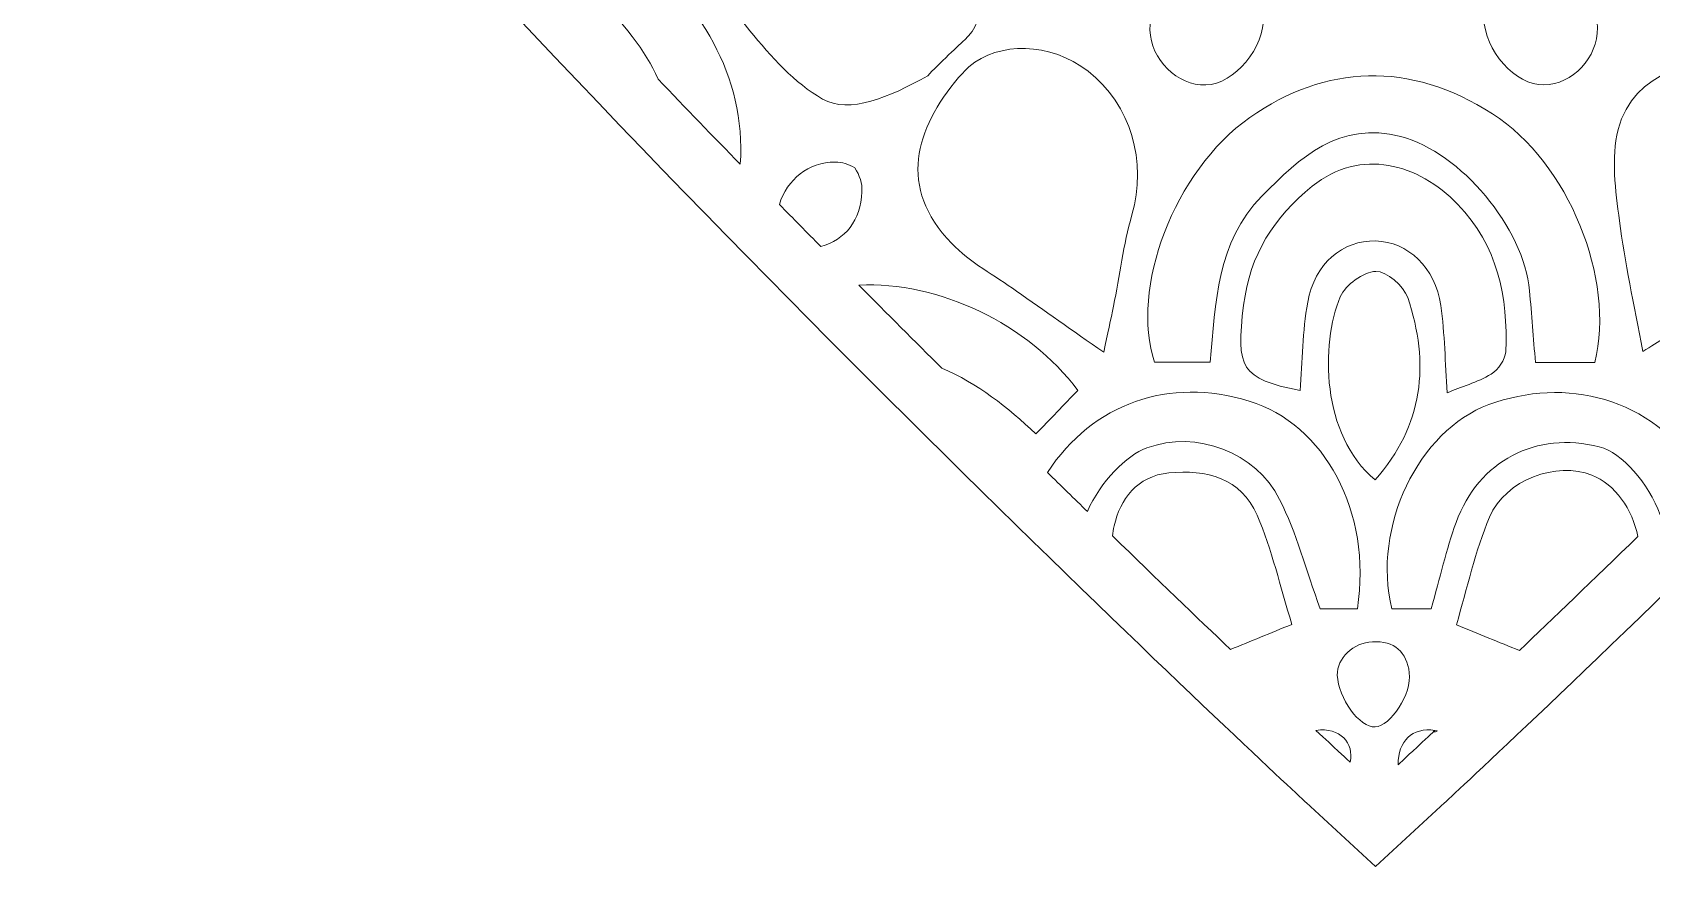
# Model space of a CAD drawing. Extents: x 49 to 10099, y -910 to -90.
# Drawn here: x 2337 to 2881, y -908 to -628 of the extents above; entities that cross this region are included whole.
import ezdxf

# ---------------------------------------------------------------- set-up
doc = ezdxf.new("R2010")
doc.units = 0
doc.header["$MEASUREMENT"] = 0
doc.layers.add('Layer 1', color=7, linetype='Continuous')

# ---------------------------------------------------------------- blocks, each defined once
blk = doc.blocks.new('block 2')
at = {"layer": 'Layer 1', "lineweight": 0}
for points, knots in [([(3211.48, -226.33), (3193.85, -186.9), (3166.75, -153.49), (3133.11, -129.71), (3098.04, -104.91), (3057.53, -91.8), (3015.95, -91.8), (2968.05, -91.8), (2920.03, -109.39), (2877.06, -142.66), (2844.36, -167.98), (2814.49, -202.19), (2788, -244.61), (2761.52, -202.2), (2731.66, -168), (2698.95, -142.67), (2655.98, -109.4), (2607.95, -91.81), (2560.04, -91.8), (2518.47, -91.8), (2477.96, -104.91), (2442.9, -129.69), (2409.25, -153.47), (2382.15, -186.88), (2364.52, -226.31), (2343.14, -274.13), (2336.87, -327.84), (2346.41, -381.63), (2356.97, -441.15), (2385.77, -497.53), (2432, -549.22), (2585.89, -721.22), (2762.96, -885.08), (2764.74, -886.72), (2764.74, -886.72), (2788.01, -908.2), (2788.01, -908.2), (2788.01, -908.2), (2811.28, -886.71), (2811.28, -886.71), (2813.05, -885.08), (2990.13, -721.22), (3144.01, -549.22), (3182.92, -505.72), (3209.48, -458.9), (3223.2, -409.67), (3223.21, -409.68), (3223.21, -409.68), (3223.22, -409.68), (3223.22, -409.66), (3223.22, -409.65), (3223.21, -409.63), (3225.79, -400.39), (3227.92, -391.06), (3229.59, -381.65), (3239.12, -327.86), (3232.86, -274.15), (3211.48, -226.33)], [0, 0, 0, 0, 1, 1, 1, 2, 2, 2, 3, 3, 3, 4, 4, 4, 5, 5, 5, 6, 6, 6, 7, 7, 7, 8, 8, 8, 9, 9, 9, 10, 10, 10, 11, 11, 11, 12, 12, 12, 13, 13, 13, 14, 14, 14, 15, 15, 15, 16, 16, 16, 17, 17, 17, 18, 18, 18, 19, 19, 19, 19]), ([(2552.23, -590.63), (2560.71, -588.94), (2566.84, -587.58), (2573.01, -586.54), (2587.21, -584.13), (2601.4, -580.16), (2615.65, -579.93), (2644.93, -579.46), (2665.87, -616.75), (2649.94, -630.65), (2648.95, -631.52), (2640.86, -639.11), (2637.6, -642.63), (2624.57, -649.93), (2611.32, -655.53), (2602.32, -650.47), (2592.84, -645.14), (2584.94, -636.16), (2577.91, -627.55), (2569.01, -616.65), (2561.71, -604.44), (2552.23, -590.63)], [0, 0, 0, 0, 1, 1, 1, 2, 2, 2, 3, 3, 3, 4, 4, 4, 5, 5, 5, 6, 6, 6, 7, 7, 7, 7]), ([(2574.66, -672.37), (2565.54, -663.01), (2556.32, -653.46), (2547.02, -643.75), (2542.78, -633.94), (2535.81, -625.69), (2523.91, -612.87), (2528.79, -607.88), (2533.28, -603.3), (2538.38, -598.08), (2560.77, -618.75), (2576.58, -641.99), (2574.66, -672.37)], [0, 0, 0, 0, 1, 1, 1, 2, 2, 2, 3, 3, 3, 4, 4, 4, 4]), ([(2730.04, -607.85), (2740.36, -607.85), (2750.21, -614.86), (2750.44, -622.38), (2750.78, -633.25), (2740.64, -645.44), (2731.01, -645.73), (2721.47, -646.02), (2712.47, -637.13), (2712.26, -627.22), (2712.07, -617.51), (2720.94, -607.84), (2730.04, -607.85)], [0, 0, 0, 0, 1, 1, 1, 2, 2, 2, 3, 3, 3, 4, 4, 4, 4]), ([(2845.18, -607.85), (2853.8, -607.92), (2862.46, -617.22), (2862.57, -626.52), (2862.69, -636.56), (2854.27, -645.54), (2844.55, -645.72), (2834.99, -645.9), (2824.63, -634.26), (2824.37, -623.05), (2824.19, -615.28), (2834.47, -607.77), (2845.18, -607.85)], [0, 0, 0, 0, 1, 1, 1, 2, 2, 2, 3, 3, 3, 4, 4, 4, 4]), ([(2706.2, -689.36), (2703.33, -699.35), (2702.05, -709.79), (2700, -720.01), (2699.1, -724.55), (2698.08, -729.07), (2696.71, -735.47), (2686.12, -728.04), (2676.75, -721.55), (2667.45, -714.95), (2660.08, -709.73), (2651.84, -705.32), (2645.66, -698.93), (2627.37, -680.02), (2633.46, -660.67), (2647.94, -643.22), (2647.94, -643.22), (2651.4, -639.6), (2651.4, -639.6), (2661.56, -631.15), (2678.75, -631.22), (2691.45, -641.11), (2705.92, -652.39), (2711.33, -671.43), (2706.2, -689.36)], [0, 0, 0, 0, 1, 1, 1, 2, 2, 2, 3, 3, 3, 4, 4, 4, 5, 5, 5, 6, 6, 6, 7, 7, 7, 8, 8, 8, 8]), ([(2796.54, -663.07), (2775.83, -657.66), (2762.69, -670.05), (2749.87, -683.05), (2734.59, -698.55), (2734.32, -718.7), (2732.53, -738.83), (2732.53, -738.83), (2713.8, -738.83), (2713.8, -738.83), (2705.56, -714.35), (2720.22, -674.56), (2745.81, -656.67), (2771.26, -638.88), (2799.35, -637.47), (2827.35, -655.44), (2852.85, -671.81), (2868.64, -710.91), (2861.66, -738.88), (2861.66, -738.88), (2841.73, -738.88), (2841.73, -738.88), (2841.06, -730.73), (2840.46, -722.78), (2839.75, -714.84), (2837.85, -693.7), (2816.66, -668.32), (2796.54, -663.07)], [0, 0, 0, 0, 1, 1, 1, 2, 2, 2, 3, 3, 3, 4, 4, 4, 5, 5, 5, 6, 6, 6, 7, 7, 7, 8, 8, 8, 9, 9, 9, 9]), ([(2869.52, -660.73), (2874.77, -640.57), (2895.3, -637.11), (2913.08, -637.93), (2915.67, -638.05), (2924.01, -644.62), (2930.23, -650.11), (2935.65, -654.89), (2939.37, -656.32), (2940.37, -663.47), (2940.38, -663.52), (2940.38, -663.56), (2940.39, -663.61), (2943.04, -683.16), (2933.66, -699.97), (2915.96, -709.73), (2907.12, -714.61), (2899.25, -721.21), (2890.87, -726.94), (2887.31, -729.38), (2883.58, -731.58), (2877.76, -735.26), (2874.81, -719.08), (2871.68, -705.28), (2869.94, -691.3), (2868.69, -681.19), (2867.04, -670.26), (2869.52, -660.73)], [0, 0, 0, 0, 1, 1, 1, 2, 2, 2, 3, 3, 3, 4, 4, 4, 5, 5, 5, 6, 6, 6, 7, 7, 7, 8, 8, 8, 9, 9, 9, 9]), ([(2788.05, -698.09), (2777.04, -697.83), (2767.55, -705.7), (2765.23, -718.69), (2763.49, -728.45), (2763.45, -738.51), (2762.66, -748.32), (2742.74, -744.35), (2741.07, -740.83), (2743.72, -719.64), (2745.85, -702.63), (2753.93, -690.12), (2766.78, -679.76), (2783.12, -666.59), (2802.47, -672.24), (2815.6, -685.78), (2829.04, -699.66), (2832.6, -716.87), (2831.75, -735.32), (2831.62, -737.94), (2829.25, -741.43), (2826.91, -742.8), (2822.15, -745.58), (2816.71, -747.19), (2812.08, -749.07), (2811.39, -739.04), (2811.28, -729.34), (2809.94, -719.82), (2808.13, -707.02), (2798.88, -698.35), (2788.05, -698.09)], [0, 0, 0, 0, 1, 1, 1, 2, 2, 2, 3, 3, 3, 4, 4, 4, 5, 5, 5, 6, 6, 6, 7, 7, 7, 8, 8, 8, 9, 9, 9, 10, 10, 10, 10]), ([(2601.67, -699.96), (2597.08, -695.3), (2592.46, -690.6), (2587.79, -685.83), (2590.34, -677.45), (2597.57, -671.66), (2606.54, -671.61), (2608.82, -671.59), (2611.06, -672.32), (2613.13, -673.57), (2613.13, -673.57), (2613.17, -673.54), (2613.17, -673.54), (2613.17, -673.54), (2613.14, -673.57), (2613.14, -673.57), (2614.75, -676.04), (2615.65, -678.81), (2615.52, -681.64), (2615.11, -691.17), (2609.96, -697.75), (2601.67, -699.96)], [0, 0, 0, 0, 1, 1, 1, 2, 2, 2, 3, 3, 3, 4, 4, 4, 5, 5, 5, 6, 6, 6, 7, 7, 7, 7]), ([(2642.36, -740.83), (2633.33, -731.85), (2624.03, -722.54), (2614.51, -712.94), (2640.85, -711.54), (2671.6, -725.99), (2688.01, -748.3), (2683.34, -753.15), (2678.74, -757.94), (2673.95, -762.92), (2664.4, -753.89), (2654.34, -745.96), (2642.36, -740.83)], [0, 0, 0, 0, 1, 1, 1, 2, 2, 2, 3, 3, 3, 4, 4, 4, 4]), ([(2787.85, -778.37), (2769.73, -763.02), (2769.55, -732.84), (2776.18, -716.87), (2777.85, -712.84), (2783.93, -708.51), (2788.15, -708.34), (2791.69, -708.19), (2797.49, -713.21), (2798.82, -717.11), (2806.34, -739.28), (2804.09, -760.16), (2787.85, -778.37)], [0, 0, 0, 0, 1, 1, 1, 2, 2, 2, 3, 3, 3, 4, 4, 4, 4]), ([(2755.81, -784.89), (2747.74, -768.97), (2727.88, -761.5), (2711.16, -767.62), (2704.43, -770.08), (2695.67, -778.93), (2691.23, -788.94), (2686.87, -784.7), (2682.39, -780.33), (2677.8, -775.83), (2693.14, -752.59), (2718.68, -743.68), (2745.55, -751.86), (2770.83, -759.56), (2786.96, -789.04), (2781.92, -821.59), (2781.92, -821.59), (2769.43, -821.59), (2769.43, -821.59), (2764.7, -808.56), (2761.49, -796.1), (2755.81, -784.89)], [0, 0, 0, 0, 1, 1, 1, 2, 2, 2, 3, 3, 3, 4, 4, 4, 5, 5, 5, 6, 6, 6, 7, 7, 7, 7]), ([(2883.65, -790.05), (2879.53, -779.44), (2871.03, -769.26), (2863.18, -767.26), (2842.02, -761.86), (2822.65, -771.84), (2815.09, -792.65), (2811.8, -801.72), (2809.68, -811.22), (2806.72, -821.59), (2806.72, -821.59), (2793.45, -821.59), (2793.45, -821.59), (2786.85, -794.18), (2802.44, -761.75), (2826.07, -753.08), (2851.7, -743.67), (2880.53, -750.19), (2897.6, -776.42), (2892.83, -781.1), (2888.17, -785.65), (2883.65, -790.05)], [0, 0, 0, 0, 1, 1, 1, 2, 2, 2, 3, 3, 3, 4, 4, 4, 5, 5, 5, 6, 6, 6, 7, 7, 7, 7]), ([(2836.34, -835.63), (2829.57, -832.88), (2822.67, -830.08), (2815.17, -827.04), (2818.84, -814.77), (2821.42, -802.32), (2826.32, -790.85), (2831.73, -778.18), (2848.78, -772.08), (2860.72, -776.76), (2868.43, -779.78), (2874.4, -788.21), (2876.12, -797.37), (2861.05, -812), (2847.63, -824.87), (2836.34, -835.63)], [0, 0, 0, 0, 1, 1, 1, 2, 2, 2, 3, 3, 3, 4, 4, 4, 5, 5, 5, 5]), ([(2739.33, -835.3), (2728.06, -824.56), (2714.69, -811.73), (2699.68, -797.17), (2699.82, -796.03), (2699.99, -794.9), (2700.23, -793.82), (2702.15, -784.89), (2708, -777.05), (2718.56, -775.99), (2731.19, -774.73), (2742.87, -777.71), (2748.26, -790.22), (2753.23, -801.73), (2756, -814.2), (2759.93, -826.86), (2752.75, -829.8), (2745.99, -832.57), (2739.33, -835.3)], [0, 0, 0, 0, 1, 1, 1, 2, 2, 2, 3, 3, 3, 4, 4, 4, 5, 5, 5, 6, 6, 6, 6]), ([(2787.9, -861.29), (2782.73, -861.59), (2775.46, -851.67), (2775.19, -843.95), (2775, -838.2), (2780.56, -832.92), (2786.95, -832.77), (2794.5, -832.1), (2798.43, -836.31), (2799.37, -843.08), (2800.35, -850.1), (2793.03, -861), (2787.9, -861.29)], [0, 0, 0, 0, 1, 1, 1, 2, 2, 2, 3, 3, 3, 4, 4, 4, 4]), ([(2778.3, -872.02), (2778.06, -871.8), (2774.45, -868.46), (2768.02, -862.44), (2776.06, -861.3), (2781, -866.76), (2779.46, -873.09), (2779.46, -873.09), (2778.3, -872.02), (2778.3, -872.02)], [0, 0, 0, 0, 1, 1, 1, 2, 2, 2, 3, 3, 3, 3]), ([(2797.71, -872.02), (2797.71, -872.02), (2795.59, -873.98), (2795.59, -873.98), (2795.59, -866.06), (2800.29, -861.3), (2807.96, -862.47), (2810.38, -862.84), (2806.02, -863.37), (2807.96, -862.47), (2801.55, -868.47), (2797.95, -871.8), (2797.71, -872.02)], [0, 0, 0, 0, 1, 1, 1, 2, 2, 2, 3, 3, 3, 4, 4, 4, 4])]:
    blk.add_open_spline(points, degree=3, knots=knots, dxfattribs=at)

msp = doc.modelspace()

# ---------------------------------------------------------------- block references
at = {"layer": 'Layer 1'}
msp.add_blockref('block 2', (0, 0), dxfattribs=at)

doc.saveas('drawing.dxf')
